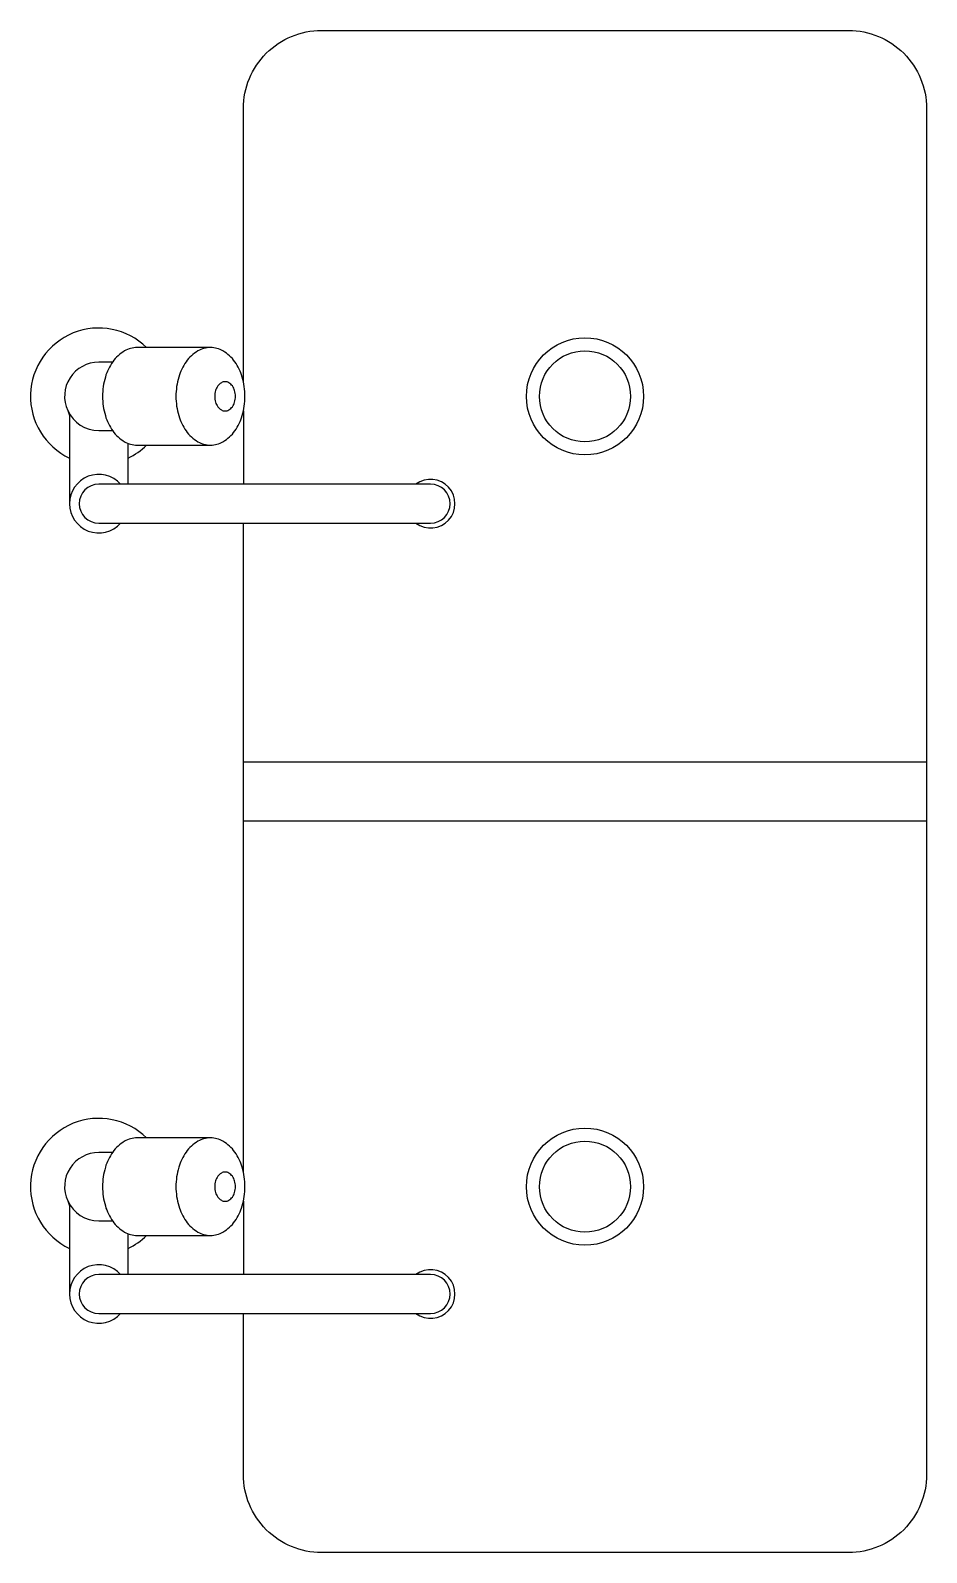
# Model space of a CAD drawing. Header units: millimetres. Extents: x -3064.727 to -3064.268, y 2888.071 to 2888.851.
import ezdxf

# ---------------------------------------------------------------- set-up
doc = ezdxf.new("R2010")
doc.units = ezdxf.units.MM
doc.header["$LTSCALE"] = 10
doc.layers.add('cozinha_pias', color=2, linetype='Continuous')

msp = doc.modelspace()

# ---------------------------------------------------------------- linework, layer by layer
at = {"layer": 'cozinha_pias', "color": 1}
for p, q in [((-3064.61816, 2888.65598), (-3064.61816, 2888.61843)), ((-3064.67727, 2888.61843), (-3064.67727, 2888.6393)), ((-3064.61816, 2888.25098), (-3064.61816, 2888.21343)), ((-3064.67727, 2888.21343), (-3064.67727, 2888.2343))]:
    msp.add_line(p, q, dxfattribs=at)
at = {"layer": 'cozinha_pias'}
for p, q in [((-3064.61816, 2888.26588), (-3064.61816, 2888.59843)), ((-3064.26816, 2888.47593), (-3064.61816, 2888.47593)), ((-3064.61816, 2888.44593), (-3064.26816, 2888.44593))]:
    msp.add_line(p, q, dxfattribs=at)
msp.add_lwpolyline([(-3064.61816, 2888.67088), (-3064.61816, 2888.81093, -0.414214), (-3064.57816, 2888.85093), (-3064.30816, 2888.85093, -0.414214), (-3064.26816, 2888.81093), (-3064.26816, 2888.11093, -0.414214), (-3064.30816, 2888.07093), (-3064.57816, 2888.07093, -0.414214), (-3064.61816, 2888.11093), (-3064.61816, 2888.19343)], format="xyb", dxfattribs=at)
at = {"layer": 'cozinha_pias', "color": 1}
for points in [[(-3064.63504, 2888.68843), (-3064.67264, 2888.68843, 0.133256), (-3064.67906, 2888.68669, 0.106756), (-3064.68514, 2888.68111, 0.082828), (-3064.6889, 2888.67334, 0.071352), (-3064.69032, 2888.66343, 0.071352), (-3064.6889, 2888.65353, 0.082828), (-3064.68514, 2888.64576, 0.106756), (-3064.67906, 2888.64018, 0.133256), (-3064.67264, 2888.63843), (-3064.63504, 2888.63843)], [(-3064.68527, 2888.68093), (-3064.69227, 2888.68093, 0.546464), (-3064.70818, 2888.65614, -0.10784), (-3064.70727, 2888.65198), (-3064.70727, 2888.60843)], [(-3064.70818, 2888.65614, 0.293273), (-3064.69227, 2888.64593), (-3064.68527, 2888.64593)], [(-3064.63504, 2888.28343), (-3064.67264, 2888.28343, 0.133256), (-3064.67906, 2888.28169, 0.106756), (-3064.68514, 2888.27611, 0.082828), (-3064.6889, 2888.26834, 0.071352), (-3064.69032, 2888.25843, 0.071352), (-3064.6889, 2888.24853, 0.082828), (-3064.68514, 2888.24076, 0.106756), (-3064.67906, 2888.23518, 0.133256), (-3064.67264, 2888.23343), (-3064.63504, 2888.23343)], [(-3064.68527, 2888.27593), (-3064.69227, 2888.27593, 0.546464), (-3064.70818, 2888.25114, -0.10784), (-3064.70727, 2888.24698), (-3064.70727, 2888.20343)], [(-3064.70818, 2888.25114, 0.293273), (-3064.69227, 2888.24093), (-3064.68527, 2888.24093)]]:
    msp.add_lwpolyline(points, format="xyb", dxfattribs=at)
for points in [[(-3064.63504, 2888.63843, 0.133256), (-3064.62862, 2888.64018, 0.106756), (-3064.62254, 2888.64576, 0.082828), (-3064.61879, 2888.65353, 0.071352), (-3064.61737, 2888.66343, 0.071352), (-3064.61879, 2888.67334, 0.082828), (-3064.62254, 2888.68111, 0.106756), (-3064.62862, 2888.68669, 0.133256), (-3064.63504, 2888.68843, 0.133256), (-3064.64146, 2888.68669, 0.106756), (-3064.64754, 2888.68111, 0.082828), (-3064.6513, 2888.67334, 0.071352), (-3064.65272, 2888.66343, 0.071352), (-3064.6513, 2888.65353, 0.082828), (-3064.64754, 2888.64576, 0.106756), (-3064.64146, 2888.64018, 0.133256)], [(-3064.62754, 2888.67093, 0.133256), (-3064.62947, 2888.67041, 0.106756), (-3064.63129, 2888.66874, 0.082828), (-3064.63242, 2888.6664, 0.071352), (-3064.63285, 2888.66343, 0.071352), (-3064.63242, 2888.66046, 0.082828), (-3064.63129, 2888.65813, 0.106756), (-3064.62947, 2888.65646, 0.133256), (-3064.62754, 2888.65593, 0.133256), (-3064.62562, 2888.65646, 0.106756), (-3064.62379, 2888.65813, 0.082828), (-3064.62267, 2888.66046, 0.071352), (-3064.62224, 2888.66343, 0.071352), (-3064.62267, 2888.6664, 0.082828), (-3064.62379, 2888.66874, 0.106756), (-3064.62562, 2888.67041, 0.133256)], [(-3064.69227, 2888.59843), (-3064.52227, 2888.59843, 1), (-3064.52227, 2888.61843), (-3064.69227, 2888.61843, 1)], [(-3064.63504, 2888.23343, 0.133256), (-3064.62862, 2888.23518, 0.106756), (-3064.62254, 2888.24076, 0.082828), (-3064.61879, 2888.24853, 0.071352), (-3064.61737, 2888.25843, 0.071352), (-3064.61879, 2888.26834, 0.082828), (-3064.62254, 2888.27611, 0.106756), (-3064.62862, 2888.28169, 0.133256), (-3064.63504, 2888.28343, 0.133256), (-3064.64146, 2888.28169, 0.106756), (-3064.64754, 2888.27611, 0.082828), (-3064.6513, 2888.26834, 0.071352), (-3064.65272, 2888.25843, 0.071352), (-3064.6513, 2888.24853, 0.082828), (-3064.64754, 2888.24076, 0.106756), (-3064.64146, 2888.23518, 0.133256)], [(-3064.62754, 2888.26593, 0.133256), (-3064.62947, 2888.26541, 0.106756), (-3064.63129, 2888.26374, 0.082828), (-3064.63242, 2888.2614, 0.071352), (-3064.63285, 2888.25843, 0.071352), (-3064.63242, 2888.25546, 0.082828), (-3064.63129, 2888.25313, 0.106756), (-3064.62947, 2888.25146, 0.133256), (-3064.62754, 2888.25093, 0.133256), (-3064.62562, 2888.25146, 0.106756), (-3064.62379, 2888.25313, 0.082828), (-3064.62267, 2888.25546, 0.071352), (-3064.62224, 2888.25843, 0.071352), (-3064.62267, 2888.2614, 0.082828), (-3064.62379, 2888.26374, 0.106756), (-3064.62562, 2888.26541, 0.133256)], [(-3064.69227, 2888.19343), (-3064.52227, 2888.19343, 1), (-3064.52227, 2888.21343), (-3064.69227, 2888.21343, 1)]]:
    msp.add_lwpolyline(points, format="xyb", close=True, dxfattribs=at)
for centre, radius in [((-3064.44316, 2888.66343), 0.03), ((-3064.44316, 2888.66343), 0.02333), ((-3064.44316, 2888.25843), 0.03), ((-3064.44316, 2888.25843), 0.02333)]:
    msp.add_circle(centre, radius, dxfattribs=at)
for centre, radius, start, end in [((-3064.69227, 2888.66343), 0.035, 45.58469, 244.62307), ((-3064.69227, 2888.66343), 0.035, 295.37693, 314.41531), ((-3064.69227, 2888.60843), 0.015, 41.81031, 318.18969), ((-3064.52227, 2888.60843), 0.0125, 233.1301, 126.8699), ((-3064.69227, 2888.25843), 0.035, 45.58469, 244.62307), ((-3064.69227, 2888.25843), 0.035, 295.37693, 314.41531), ((-3064.69227, 2888.20343), 0.015, 41.81031, 318.18969), ((-3064.52227, 2888.20343), 0.0125, 233.1301, 126.8699)]:
    msp.add_arc(centre, radius, start, end, dxfattribs=at)

doc.saveas('drawing.dxf')
